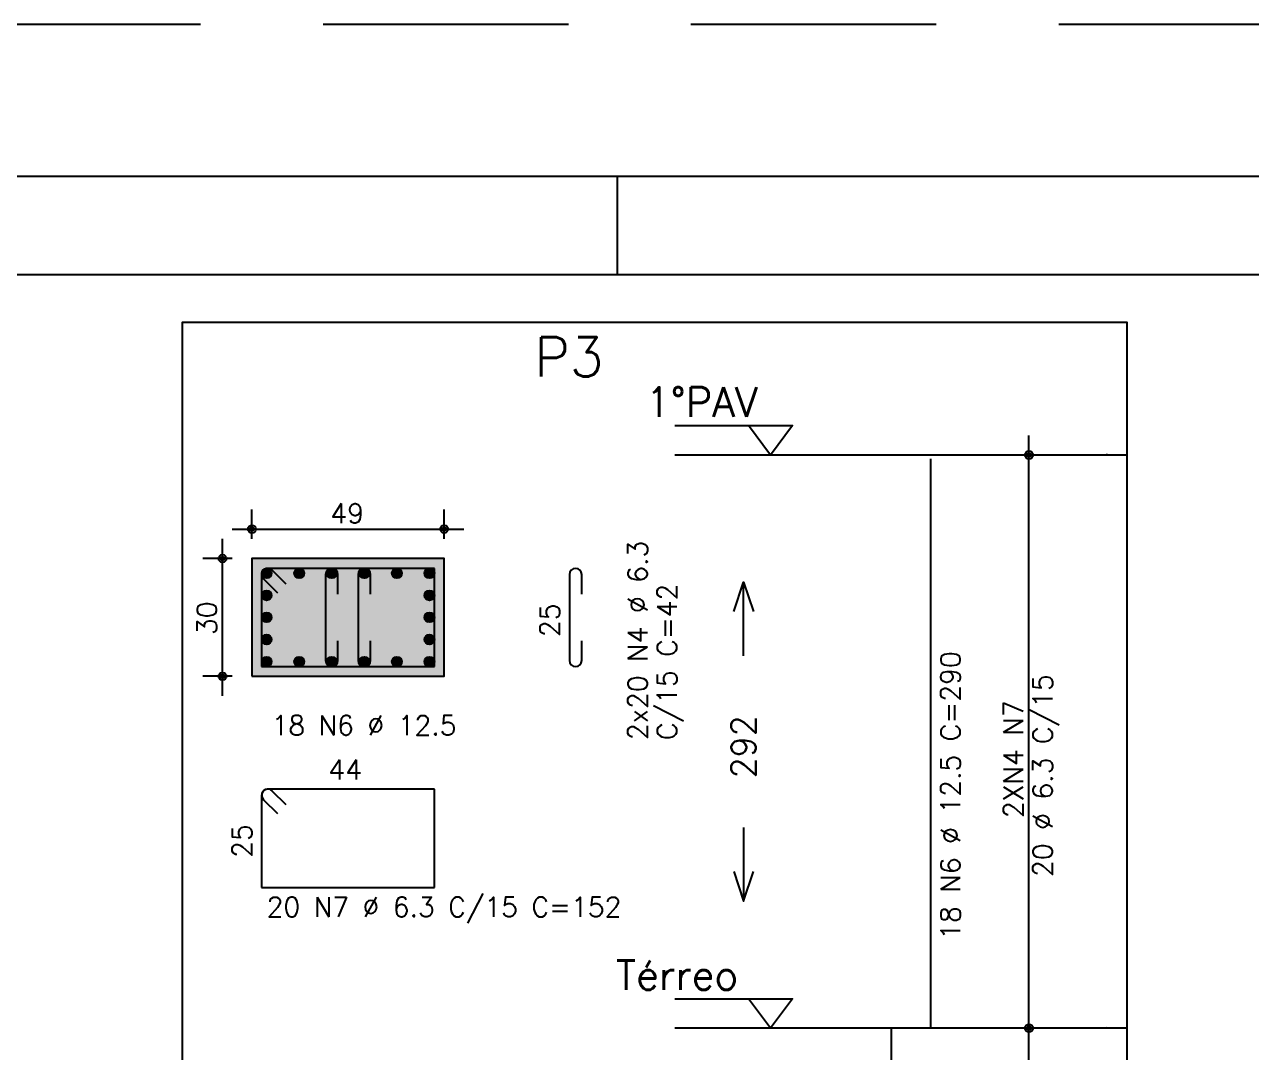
# Model space of a CAD drawing. Extents: x -1.9 to 86, y -1.2 to 61.3.
# Drawn here: x 28.01 to 40.51, y 50.83 to 61.31 of the extents above; entities that cross this region are included whole.
import ezdxf

# ---------------------------------------------------------------- set-up
doc = ezdxf.new("R2010")
doc.units = 0
doc.header["$MEASUREMENT"] = 0
doc.linetypes.add('ESTILO_TQS_0001', pattern=[0.45, 0.3, -0.15])
doc.linetypes.add('HIDDEN', pattern=[0.375, 0.25, -0.125])
doc.layers.get('0').update_dxf_attribs({"linetype": 'CONTINUOUS'})
doc.layers.get('Defpoints').update_dxf_attribs({"linetype": 'CONTINUOUS'})
for name, color, linetype in [('ARQ_FOLHA', 7, 'CONTINUOUS'), ('PENA_01', 1, 'CONTINUOUS'), ('PENA_02', 2, 'CONTINUOUS'), ('PENA_03', 3, 'CONTINUOUS'), ('PENA_04', 4, 'CONTINUOUS'), ('PENA_05', 5, 'CONTINUOUS'), ('PENA_06', 6, 'CONTINUOUS'), ('PENA_10', 253, 'CONTINUOUS')]:
    doc.layers.add(name, color=color, linetype=linetype)
doc.styles.get("Standard").update_dxf_attribs({"font": 'ROMANS.SHX'})

# ---------------------------------------------------------------- blocks, each defined once
blk = doc.blocks.new('FOLHA A1 - 841 X 594')
at = {"layer": 'ARQ_FOLHA', "color": 1}
blk.add_line((-500.5, 584), (-500.5, 594), dxfattribs=at)
for points in [[(-841, 0), (0, 0), (0, 594), (-841, 594)], [(-816, 10), (-10, 10), (-10, 584), (-816, 584)]]:
    blk.add_lwpolyline(points, close=True, dxfattribs=at)
at = {"layer": 'Defpoints', "color": 8, "linetype": 'HIDDEN', "ltscale": 100}
blk.add_lwpolyline([(-860.5, 609.5), (-860.5, -15.5), (19.5, -15.5), (19.5, 609.5)], close=True, dxfattribs=at)
blk = doc.blocks.new('*U23')
blk.add_blockref('FOLHA A1 - 841 X 594', (0, 0))

msp = doc.modelspace()

# ---------------------------------------------------------------- linework, layer by layer
at = {"layer": 'PENA_01', "linetype": 'Continuous'}
for p, q in [((38.246, 50.879), (38.246, 57.119)), ((30.324, 56.064), (30.324, 56.364)), ((32.284, 56.064), (32.284, 56.364)), ((30.124, 56.164), (32.484, 56.164)), ((30.024, 54.464), (30.024, 56.064)), ((30.124, 55.864), (29.824, 55.864)), ((30.124, 54.664), (29.824, 54.664)), ((38.246, 45.439), (38.246, 51.279))]:
    msp.add_line(p, q, dxfattribs=at)
at = {"layer": 'PENA_01', "linetype": 'ESTILO_TQS_0001'}
msp.add_lwpolyline([(30.324, 54.664), (32.284, 54.664), (32.284, 55.864), (30.324, 55.864), (30.324, 54.664)], dxfattribs=at)
at = {"layer": 'PENA_02', "linetype": 'Continuous'}
for points in [[(35.236, 55.324), (35.336, 55.624), (35.436, 55.324)], [(35.336, 54.874), (35.336, 55.624)], [(35.336, 53.124), (35.336, 52.374)], [(35.236, 52.674), (35.336, 52.374), (35.436, 52.674)]]:
    msp.add_lwpolyline(points, dxfattribs=at)
for centre, radius in [((38.246, 56.919), 0.0416), ((38.246, 56.919), 0.0208), ((30.324, 56.164), 0.04), ((30.324, 56.164), 0.02), ((32.284, 56.164), 0.04), ((32.284, 56.164), 0.02), ((30.024, 55.864), 0.04), ((30.024, 55.864), 0.02), ((30.024, 54.664), 0.04), ((30.024, 54.664), 0.02), ((38.246, 51.079), 0.0416), ((38.246, 51.079), 0.0416), ((38.246, 51.079), 0.0208), ((38.246, 51.079), 0.0208)]:
    msp.add_circle(centre, radius, dxfattribs=at)
at = {"layer": 'PENA_03', "linetype": 'Continuous'}
for p, q in [((38.246, 56.919), (38.246, 56.919)), ((30.324, 55.864), (30.324, 55.864)), ((30.324, 55.864), (30.324, 55.864)), ((32.284, 55.864), (32.284, 55.864)), ((30.424, 55.706), (30.481, 55.763)), ((30.424, 55.721), (30.467, 55.763)), ((30.427, 55.695), (30.492, 55.76)), ((30.432, 55.686), (30.501, 55.755)), ((30.438, 55.678), (30.509, 55.749)), ((30.446, 55.672), (30.515, 55.741)), ((30.455, 55.667), (30.52, 55.732)), ((30.467, 55.664), (30.523, 55.721)), ((30.481, 55.664), (30.523, 55.706)), ((30.756, 55.706), (30.813, 55.763)), ((30.756, 55.721), (30.799, 55.763)), ((30.759, 55.695), (30.824, 55.76)), ((30.764, 55.686), (30.833, 55.755)), ((30.77, 55.678), (30.841, 55.749)), ((30.778, 55.672), (30.847, 55.741)), ((30.787, 55.667), (30.852, 55.732)), ((30.799, 55.664), (30.855, 55.721)), ((30.813, 55.664), (30.855, 55.706)), ((31.088, 55.706), (31.145, 55.763)), ((31.088, 55.721), (31.131, 55.763)), ((31.091, 55.695), (31.156, 55.76)), ((31.096, 55.686), (31.165, 55.755)), ((31.102, 55.678), (31.173, 55.749)), ((31.11, 55.672), (31.179, 55.741)), ((31.119, 55.667), (31.184, 55.732)), ((31.131, 55.664), (31.187, 55.721)), ((31.145, 55.664), (31.187, 55.706)), ((31.42, 55.706), (31.477, 55.763)), ((31.42, 55.721), (31.463, 55.763)), ((31.423, 55.695), (31.488, 55.76)), ((31.428, 55.686), (31.497, 55.755)), ((31.434, 55.678), (31.505, 55.749)), ((31.442, 55.672), (31.511, 55.741)), ((31.451, 55.667), (31.516, 55.732)), ((31.463, 55.664), (31.519, 55.721)), ((31.477, 55.664), (31.519, 55.706)), ((31.752, 55.706), (31.809, 55.763)), ((31.752, 55.721), (31.795, 55.763)), ((31.755, 55.695), (31.82, 55.76)), ((31.76, 55.686), (31.829, 55.755)), ((31.766, 55.678), (31.837, 55.749)), ((31.774, 55.672), (31.843, 55.741)), ((31.783, 55.667), (31.848, 55.732)), ((31.795, 55.664), (31.851, 55.721)), ((31.809, 55.664), (31.851, 55.706)), ((32.084, 55.706), (32.141, 55.763)), ((32.084, 55.721), (32.127, 55.763)), ((32.087, 55.695), (32.152, 55.76)), ((32.092, 55.686), (32.161, 55.755)), ((32.098, 55.678), (32.169, 55.749)), ((32.106, 55.672), (32.175, 55.741)), ((32.115, 55.667), (32.18, 55.732)), ((32.127, 55.664), (32.183, 55.721)), ((32.141, 55.664), (32.183, 55.706)), ((30.424, 55.481), (30.481, 55.538)), ((30.424, 55.495), (30.467, 55.538)), ((30.427, 55.47), (30.492, 55.535)), ((30.432, 55.461), (30.501, 55.53)), ((30.438, 55.453), (30.509, 55.524)), ((30.446, 55.447), (30.515, 55.516)), ((30.455, 55.442), (30.52, 55.507)), ((30.467, 55.439), (30.523, 55.495)), ((30.481, 55.439), (30.523, 55.481)), ((32.084, 55.481), (32.141, 55.538)), ((32.084, 55.495), (32.127, 55.538)), ((32.087, 55.47), (32.152, 55.535)), ((32.092, 55.461), (32.161, 55.53)), ((32.098, 55.453), (32.169, 55.524)), ((32.106, 55.447), (32.175, 55.516)), ((32.115, 55.442), (32.18, 55.507)), ((32.127, 55.439), (32.183, 55.495)), ((32.141, 55.439), (32.183, 55.481)), ((30.424, 55.256), (30.481, 55.313)), ((30.424, 55.271), (30.467, 55.313)), ((30.427, 55.245), (30.492, 55.31)), ((30.432, 55.236), (30.501, 55.305)), ((30.438, 55.228), (30.509, 55.299)), ((30.446, 55.222), (30.515, 55.291)), ((32.084, 55.256), (32.141, 55.313)), ((32.084, 55.271), (32.127, 55.313)), ((32.087, 55.245), (32.152, 55.31)), ((32.092, 55.236), (32.161, 55.305)), ((32.098, 55.228), (32.169, 55.299)), ((32.106, 55.222), (32.175, 55.291)), ((30.455, 55.217), (30.52, 55.282)), ((30.467, 55.214), (30.523, 55.271)), ((30.481, 55.214), (30.523, 55.256)), ((32.115, 55.217), (32.18, 55.282)), ((32.127, 55.214), (32.183, 55.271)), ((32.141, 55.214), (32.183, 55.256)), ((30.424, 55.032), (30.481, 55.088)), ((30.424, 55.046), (30.467, 55.088)), ((30.427, 55.02), (30.492, 55.085)), ((30.432, 55.011), (30.501, 55.08)), ((30.438, 55.003), (30.509, 55.074)), ((30.446, 54.997), (30.515, 55.066)), ((30.455, 54.992), (30.52, 55.057)), ((30.467, 54.989), (30.523, 55.046)), ((32.084, 55.032), (32.141, 55.088)), ((32.084, 55.046), (32.127, 55.088)), ((32.087, 55.02), (32.152, 55.085)), ((32.092, 55.011), (32.161, 55.08)), ((32.098, 55.003), (32.169, 55.074)), ((32.106, 54.997), (32.175, 55.066)), ((32.115, 54.992), (32.18, 55.057)), ((32.127, 54.989), (32.183, 55.046)), ((30.481, 54.989), (30.523, 55.032)), ((32.141, 54.989), (32.183, 55.032)), ((30.424, 54.806), (30.481, 54.863)), ((30.424, 54.821), (30.467, 54.863)), ((30.427, 54.795), (30.492, 54.86)), ((30.432, 54.786), (30.501, 54.855)), ((30.438, 54.778), (30.509, 54.849)), ((30.446, 54.772), (30.515, 54.841)), ((30.455, 54.767), (30.52, 54.832)), ((30.467, 54.764), (30.523, 54.821)), ((30.481, 54.764), (30.523, 54.806)), ((30.756, 54.806), (30.813, 54.863)), ((30.756, 54.821), (30.799, 54.863)), ((30.759, 54.795), (30.824, 54.86)), ((30.764, 54.786), (30.833, 54.855)), ((30.77, 54.778), (30.841, 54.849)), ((30.778, 54.772), (30.847, 54.841)), ((30.787, 54.767), (30.852, 54.832)), ((30.799, 54.764), (30.855, 54.821)), ((30.813, 54.764), (30.855, 54.806)), ((31.088, 54.806), (31.145, 54.863)), ((31.088, 54.821), (31.131, 54.863)), ((31.091, 54.795), (31.156, 54.86)), ((31.096, 54.786), (31.165, 54.855)), ((31.102, 54.778), (31.173, 54.849)), ((31.11, 54.772), (31.179, 54.841)), ((31.119, 54.767), (31.184, 54.832)), ((31.131, 54.764), (31.187, 54.821)), ((31.145, 54.764), (31.187, 54.806)), ((31.42, 54.806), (31.477, 54.863)), ((31.42, 54.821), (31.463, 54.863)), ((31.423, 54.795), (31.488, 54.86)), ((31.428, 54.786), (31.497, 54.855)), ((31.434, 54.778), (31.505, 54.849)), ((31.442, 54.772), (31.511, 54.841)), ((31.451, 54.767), (31.516, 54.832)), ((31.463, 54.764), (31.519, 54.821)), ((31.477, 54.764), (31.519, 54.806)), ((31.752, 54.806), (31.809, 54.863)), ((31.752, 54.821), (31.795, 54.863)), ((31.755, 54.795), (31.82, 54.86)), ((31.76, 54.786), (31.829, 54.855)), ((31.766, 54.778), (31.837, 54.849)), ((31.774, 54.772), (31.843, 54.841)), ((31.783, 54.767), (31.848, 54.832)), ((31.795, 54.764), (31.851, 54.821)), ((31.809, 54.764), (31.851, 54.806)), ((32.084, 54.806), (32.141, 54.863)), ((32.084, 54.821), (32.127, 54.863)), ((32.087, 54.795), (32.152, 54.86)), ((32.092, 54.786), (32.161, 54.855)), ((32.098, 54.778), (32.169, 54.849)), ((32.106, 54.772), (32.175, 54.841)), ((32.115, 54.767), (32.18, 54.832)), ((32.127, 54.764), (32.183, 54.821)), ((32.141, 54.764), (32.183, 54.806)), ((30.324, 54.664), (30.324, 54.664)), ((38.246, 51.079), (38.246, 51.079)), ((38.246, 51.079), (38.246, 51.079))]:
    msp.add_line(p, q, dxfattribs=at)
for points in [[(29.614, 36.549), (39.246, 36.549), (39.246, 58.269), (29.614, 58.269), (29.614, 36.549)], [(34.636, 57.219), (35.836, 57.219), (35.611, 56.919), (35.386, 57.219)], [(39.246, 56.919), (34.636, 56.919)], [(30.324, 54.664), (32.284, 54.664), (32.284, 55.864), (30.324, 55.864), (30.324, 54.664)], [(34.636, 51.379), (35.836, 51.379), (35.611, 51.079), (35.386, 51.379)], [(39.246, 51.079), (34.636, 51.079)]]:
    msp.add_lwpolyline(points, dxfattribs=at)
for centre in [(30.474, 55.714), (30.806, 55.714), (31.138, 55.714), (31.47, 55.714), (31.802, 55.714), (32.134, 55.714), (30.474, 55.488), (32.134, 55.488), (30.474, 55.264), (32.134, 55.264), (30.474, 55.039), (32.134, 55.039), (30.474, 54.814), (30.806, 54.814), (31.138, 54.814), (31.47, 54.814), (31.802, 54.814), (32.134, 54.814)]:
    msp.add_circle(centre, 0.05, dxfattribs=at)
for points in [[(30.524, 55.714), (30.449, 55.757), (30.427, 55.731)], [(30.524, 55.714), (30.427, 55.731), (30.427, 55.696)], [(30.524, 55.714), (30.427, 55.696), (30.449, 55.67)], [(30.524, 55.714), (30.482, 55.763), (30.449, 55.757)], [(30.524, 55.714), (30.449, 55.67), (30.482, 55.664)], [(30.524, 55.714), (30.512, 55.746), (30.482, 55.763)], [(30.524, 55.714), (30.482, 55.664), (30.512, 55.681)], [(30.524, 55.714), (30.512, 55.681), (30.524, 55.714)], [(30.856, 55.714), (30.781, 55.757), (30.759, 55.731)], [(30.856, 55.714), (30.759, 55.731), (30.759, 55.696)], [(30.856, 55.714), (30.759, 55.696), (30.781, 55.67)], [(30.856, 55.714), (30.814, 55.763), (30.781, 55.757)], [(30.856, 55.714), (30.781, 55.67), (30.814, 55.664)], [(30.856, 55.714), (30.844, 55.746), (30.814, 55.763)], [(30.856, 55.714), (30.814, 55.664), (30.844, 55.681)], [(30.856, 55.714), (30.844, 55.681), (30.856, 55.714)], [(31.188, 55.714), (31.113, 55.757), (31.091, 55.731)], [(31.188, 55.714), (31.091, 55.731), (31.091, 55.696)], [(31.188, 55.714), (31.091, 55.696), (31.113, 55.67)], [(31.188, 55.714), (31.146, 55.763), (31.113, 55.757)], [(31.188, 55.714), (31.113, 55.67), (31.146, 55.664)], [(31.188, 55.714), (31.176, 55.746), (31.146, 55.763)], [(31.188, 55.714), (31.146, 55.664), (31.176, 55.681)], [(31.188, 55.714), (31.176, 55.681), (31.188, 55.714)], [(31.52, 55.714), (31.445, 55.757), (31.423, 55.731)], [(31.52, 55.714), (31.423, 55.731), (31.423, 55.696)], [(31.52, 55.714), (31.423, 55.696), (31.445, 55.67)], [(31.52, 55.714), (31.478, 55.763), (31.445, 55.757)], [(31.52, 55.714), (31.445, 55.67), (31.478, 55.664)], [(31.52, 55.714), (31.508, 55.746), (31.478, 55.763)], [(31.52, 55.714), (31.478, 55.664), (31.508, 55.681)], [(31.52, 55.714), (31.508, 55.681), (31.52, 55.714)], [(31.852, 55.714), (31.777, 55.757), (31.755, 55.731)], [(31.852, 55.714), (31.755, 55.731), (31.755, 55.696)], [(31.852, 55.714), (31.755, 55.696), (31.777, 55.67)], [(31.852, 55.714), (31.81, 55.763), (31.777, 55.757)], [(31.852, 55.714), (31.777, 55.67), (31.81, 55.664)], [(31.852, 55.714), (31.84, 55.746), (31.81, 55.763)], [(31.852, 55.714), (31.81, 55.664), (31.84, 55.681)], [(31.852, 55.714), (31.84, 55.681), (31.852, 55.714)], [(32.184, 55.714), (32.109, 55.757), (32.087, 55.731)], [(32.184, 55.714), (32.087, 55.731), (32.087, 55.696)], [(32.184, 55.714), (32.087, 55.696), (32.109, 55.67)], [(32.184, 55.714), (32.142, 55.763), (32.109, 55.757)], [(32.184, 55.714), (32.109, 55.67), (32.142, 55.664)], [(32.184, 55.714), (32.172, 55.746), (32.142, 55.763)], [(32.184, 55.714), (32.142, 55.664), (32.172, 55.681)], [(32.184, 55.714), (32.172, 55.681), (32.184, 55.714)], [(30.524, 55.488), (30.449, 55.532), (30.427, 55.505)], [(30.524, 55.488), (30.427, 55.505), (30.427, 55.471)], [(30.524, 55.488), (30.427, 55.471), (30.449, 55.445)], [(30.524, 55.488), (30.482, 55.538), (30.449, 55.532)], [(30.524, 55.488), (30.449, 55.445), (30.482, 55.439)], [(30.524, 55.488), (30.512, 55.52), (30.482, 55.538)], [(30.524, 55.488), (30.482, 55.439), (30.512, 55.456)], [(30.524, 55.488), (30.512, 55.456), (30.524, 55.488)], [(32.184, 55.488), (32.109, 55.532), (32.087, 55.505)], [(32.184, 55.488), (32.087, 55.505), (32.087, 55.471)], [(32.184, 55.488), (32.087, 55.471), (32.109, 55.445)], [(32.184, 55.488), (32.142, 55.538), (32.109, 55.532)], [(32.184, 55.488), (32.109, 55.445), (32.142, 55.439)], [(32.184, 55.488), (32.172, 55.52), (32.142, 55.538)], [(32.184, 55.488), (32.142, 55.439), (32.172, 55.456)], [(32.184, 55.488), (32.172, 55.456), (32.184, 55.488)], [(30.524, 55.264), (30.449, 55.307), (30.427, 55.281)], [(30.524, 55.264), (30.482, 55.313), (30.449, 55.307)], [(30.524, 55.264), (30.512, 55.296), (30.482, 55.313)], [(32.184, 55.264), (32.109, 55.307), (32.087, 55.281)], [(32.184, 55.264), (32.142, 55.313), (32.109, 55.307)], [(32.184, 55.264), (32.172, 55.296), (32.142, 55.313)], [(30.524, 55.264), (30.427, 55.281), (30.427, 55.246)], [(30.524, 55.264), (30.427, 55.246), (30.449, 55.22)], [(30.524, 55.264), (30.449, 55.22), (30.482, 55.214)], [(30.524, 55.264), (30.482, 55.214), (30.512, 55.231)], [(30.524, 55.264), (30.512, 55.231), (30.524, 55.264)], [(32.184, 55.264), (32.087, 55.281), (32.087, 55.246)], [(32.184, 55.264), (32.087, 55.246), (32.109, 55.22)], [(32.184, 55.264), (32.109, 55.22), (32.142, 55.214)], [(32.184, 55.264), (32.142, 55.214), (32.172, 55.231)], [(32.184, 55.264), (32.172, 55.231), (32.184, 55.264)], [(30.524, 55.039), (30.449, 55.082), (30.427, 55.056)], [(30.524, 55.039), (30.427, 55.056), (30.427, 55.022)], [(30.524, 55.039), (30.427, 55.022), (30.449, 54.995)], [(30.524, 55.039), (30.482, 55.088), (30.449, 55.082)], [(30.524, 55.039), (30.449, 54.995), (30.482, 54.989)], [(30.524, 55.039), (30.512, 55.071), (30.482, 55.088)], [(30.524, 55.039), (30.482, 54.989), (30.512, 55.007)], [(30.524, 55.039), (30.512, 55.007), (30.524, 55.039)], [(32.184, 55.039), (32.109, 55.082), (32.087, 55.056)], [(32.184, 55.039), (32.087, 55.056), (32.087, 55.022)], [(32.184, 55.039), (32.087, 55.022), (32.109, 54.995)], [(32.184, 55.039), (32.142, 55.088), (32.109, 55.082)], [(32.184, 55.039), (32.109, 54.995), (32.142, 54.989)], [(32.184, 55.039), (32.172, 55.071), (32.142, 55.088)], [(32.184, 55.039), (32.142, 54.989), (32.172, 55.007)], [(32.184, 55.039), (32.172, 55.007), (32.184, 55.039)], [(30.524, 54.814), (30.449, 54.857), (30.427, 54.831)], [(30.524, 54.814), (30.427, 54.831), (30.427, 54.796)], [(30.524, 54.814), (30.427, 54.796), (30.449, 54.77)], [(30.524, 54.814), (30.482, 54.863), (30.449, 54.857)], [(30.524, 54.814), (30.449, 54.77), (30.482, 54.764)], [(30.524, 54.814), (30.512, 54.846), (30.482, 54.863)], [(30.524, 54.814), (30.482, 54.764), (30.512, 54.781)], [(30.524, 54.814), (30.512, 54.781), (30.524, 54.814)], [(30.856, 54.814), (30.781, 54.857), (30.759, 54.831)], [(30.856, 54.814), (30.759, 54.831), (30.759, 54.796)], [(30.856, 54.814), (30.759, 54.796), (30.781, 54.77)], [(30.856, 54.814), (30.814, 54.863), (30.781, 54.857)], [(30.856, 54.814), (30.781, 54.77), (30.814, 54.764)], [(30.856, 54.814), (30.844, 54.846), (30.814, 54.863)], [(30.856, 54.814), (30.814, 54.764), (30.844, 54.781)], [(30.856, 54.814), (30.844, 54.781), (30.856, 54.814)], [(31.188, 54.814), (31.113, 54.857), (31.091, 54.831)], [(31.188, 54.814), (31.091, 54.831), (31.091, 54.796)], [(31.188, 54.814), (31.091, 54.796), (31.113, 54.77)], [(31.188, 54.814), (31.146, 54.863), (31.113, 54.857)], [(31.188, 54.814), (31.113, 54.77), (31.146, 54.764)], [(31.188, 54.814), (31.176, 54.846), (31.146, 54.863)], [(31.188, 54.814), (31.146, 54.764), (31.176, 54.781)], [(31.188, 54.814), (31.176, 54.781), (31.188, 54.814)], [(31.52, 54.814), (31.445, 54.857), (31.423, 54.831)], [(31.52, 54.814), (31.423, 54.831), (31.423, 54.796)], [(31.52, 54.814), (31.423, 54.796), (31.445, 54.77)], [(31.52, 54.814), (31.478, 54.863), (31.445, 54.857)], [(31.52, 54.814), (31.445, 54.77), (31.478, 54.764)], [(31.52, 54.814), (31.508, 54.846), (31.478, 54.863)], [(31.52, 54.814), (31.478, 54.764), (31.508, 54.781)], [(31.52, 54.814), (31.508, 54.781), (31.52, 54.814)], [(31.852, 54.814), (31.777, 54.857), (31.755, 54.831)], [(31.852, 54.814), (31.755, 54.831), (31.755, 54.796)], [(31.852, 54.814), (31.755, 54.796), (31.777, 54.77)], [(31.852, 54.814), (31.81, 54.863), (31.777, 54.857)], [(31.852, 54.814), (31.777, 54.77), (31.81, 54.764)], [(31.852, 54.814), (31.84, 54.846), (31.81, 54.863)], [(31.852, 54.814), (31.81, 54.764), (31.84, 54.781)], [(31.852, 54.814), (31.84, 54.781), (31.852, 54.814)], [(32.184, 54.814), (32.109, 54.857), (32.087, 54.831)], [(32.184, 54.814), (32.087, 54.831), (32.087, 54.796)], [(32.184, 54.814), (32.087, 54.796), (32.109, 54.77)], [(32.184, 54.814), (32.142, 54.863), (32.109, 54.857)], [(32.184, 54.814), (32.109, 54.77), (32.142, 54.764)], [(32.184, 54.814), (32.172, 54.846), (32.142, 54.863)], [(32.184, 54.814), (32.142, 54.764), (32.172, 54.781)], [(32.184, 54.814), (32.172, 54.781), (32.184, 54.814)]]:
    msp.add_solid(points, dxfattribs=at)
at = {"layer": 'PENA_04', "linetype": 'Continuous'}
for p, q in [((30.423, 55.701), (30.423, 54.763)), ((32.184, 55.764), (30.486, 55.764)), ((30.672, 55.604), (30.531, 55.745)), ((31.075, 55.701), (31.075, 54.826)), ((31.201, 55.501), (31.201, 55.701)), ((31.407, 55.701), (31.407, 54.826)), ((31.533, 55.501), (31.533, 55.701)), ((32.184, 54.763), (32.184, 55.764)), ((30.442, 55.656), (30.583, 55.515)), ((31.201, 54.826), (31.201, 55.026)), ((31.533, 54.826), (31.533, 55.026)), ((30.423, 54.763), (32.184, 54.763))]:
    msp.add_line(p, q, dxfattribs=at)
for centre, start, end in [((30.486, 55.701), 45, 180), ((30.486, 55.701), 90, 225), ((31.138, 55.701), 0, 180), ((31.47, 55.701), 0, 180), ((31.138, 54.826), 180, 0), ((31.47, 54.826), 180, 0)]:
    msp.add_arc(centre, 0.063, start, end, dxfattribs=at)
at = {"layer": 'PENA_05', "linetype": 'Continuous'}
for p, q in [((37.246, 51.079), (37.246, 56.879)), ((33.561, 55.701), (33.561, 54.826)), ((33.687, 55.501), (33.687, 55.701)), ((33.687, 54.826), (33.687, 55.026)), ((30.423, 53.451), (30.423, 52.513)), ((32.184, 53.514), (30.486, 53.514)), ((30.672, 53.354), (30.531, 53.495)), ((32.184, 52.513), (32.184, 53.514)), ((30.442, 53.406), (30.583, 53.265)), ((30.423, 52.513), (32.184, 52.513)), ((36.846, 45.639), (36.846, 51.079))]:
    msp.add_line(p, q, dxfattribs=at)
for centre, start, end in [((33.624, 55.701), 0, 180), ((33.624, 54.826), 180, 0), ((30.486, 53.451), 45, 180), ((30.486, 53.451), 90, 225)]:
    msp.add_arc(centre, 0.063, start, end, dxfattribs=at)
at = {"layer": 'PENA_10', "linetype": 'Continuous'}
for points in [[(30.324, 54.664), (32.284, 54.664), (32.284, 55.864)], [(30.324, 54.664), (32.284, 55.864), (30.324, 55.864)], [(30.324, 54.664), (30.324, 55.864), (30.324, 54.664)]]:
    msp.add_solid(points, dxfattribs=at)

# ---------------------------------------------------------------- block references
at = {"xscale": 0.09999999999999938, "yscale": 0.09999999999999938, "zscale": 0.09999999999999938}
msp.add_blockref('*U23', (84.1, 0.356), dxfattribs=at)

# ---------------------------------------------------------------- texts
at = {"layer": 'PENA_02', "linetype": 'Continuous'}
msp.add_text('292', height=0.25, rotation=90, dxfattribs=at).set_placement((35.461, 53.624))
at = {"layer": 'PENA_03', "linetype": 'Continuous'}
for s, height, p in [('1%%dPAV', 0.3, (34.336, 57.309)), ('5', 0.01, (39.036, 56.919)), ('49', 0.2, (31.124, 56.224)), ('18 N6 %%c 12.5', 0.2, (30.524, 54.064)), ('44', 0.2, (31.104, 53.614)), ('20 N7 %%c 6.3 C/15 C=152', 0.2, (30.474, 52.214)), ('Térreo', 0.3, (34.036, 51.469)), ('4', 0.01, (39.036, 51.079))]:
    msp.add_text(s, height=height, dxfattribs=at).set_placement(p)
for s, p in [('2x20 N4 %%c 6.3', (34.356, 54.014)), ('C/15 C=42', (34.656, 54.014)), ('30', (29.964, 55.084)), ('25', (33.461, 55.064)), ('18 N6 %%c 12.5 C=290', (37.546, 51.979)), ('20 %%c 6.3 C/15', (38.486, 52.619)), ('2XN4 N7', (38.186, 53.219)), ('25', (30.323, 52.814))]:
    msp.add_text(s, height=0.2, rotation=90, dxfattribs=at).set_placement(p)
at = {"layer": 'PENA_06', "linetype": 'Continuous'}
msp.add_text('P3', height=0.4, dxfattribs=at).set_placement((33.205, 57.719))

doc.saveas('drawing.dxf')
